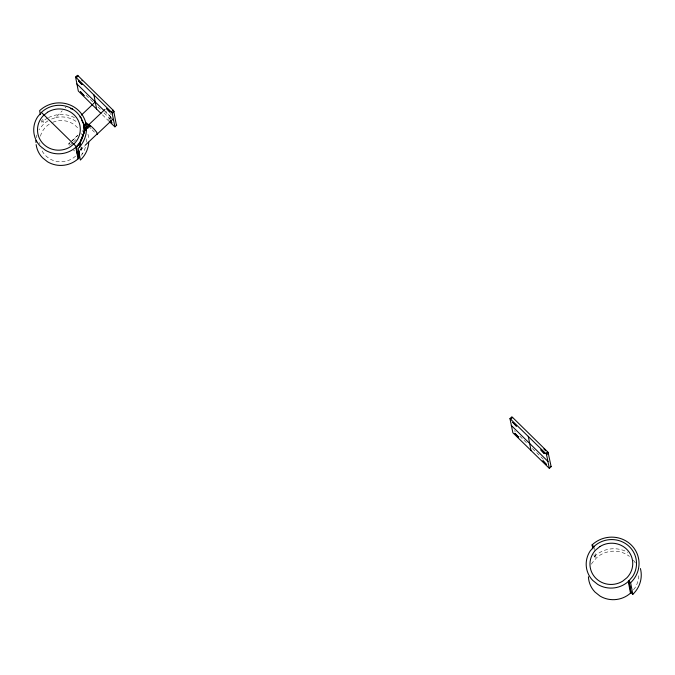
<?xml version="1.0" encoding="UTF-8"?>
<svg xmlns="http://www.w3.org/2000/svg" width="675" height="675" viewBox="0 0 675 675"><rect width="100%" height="100%" fill="white"/><g stroke="black" fill="none" stroke-linecap="round" stroke-linejoin="round"><path stroke-width="0.51" stroke-dasharray="3.38 2.53" d="M111.535 118.344C110.692 116.606 107.84 118.808 108.852 120.015M110.388 117.61L111.35 119.18M81.042 155.419L82.282 153.993A25.203 24.232 -10.8 0 0 85.793 145.581M633.496 589.68L634.736 588.254A25.203 24.232 -10.8 0 0 638.719 574.121M51.621 119.028L55.755 117.534L62.235 110.827M65.121 107.84L66.563 106.355M68.816 143.657L70.343 142.206M71.111 141.48L78.756 134.232M69.5 145.378A6.303 0.962 46.5 0 1 69.171 143.674L71.466 141.505M72.225 140.78L77.574 135.717M82.147 131.372L84.442 129.203M72.9 142.493L70.656 144.619L69.171 143.674M73.651 141.784L75.895 139.657M79.802 150.365L84.392 146.019M80.502 149.934L84.324 146.315M48.077 120.783L44.179 123.449L39.935 128.343A25.203 24.232 -10.8 0 0 38.973 129.912M108.582 119.323L109.316 119.711M519.792 436.126L527.242 443.441M532.457 448.554L543.637 459.523M593.933 554.597L594.295 556.529L596.118 558.309L594.641 550.581M104.735 111.257L111.299 117.695M86.13 95.344L92.838 101.925M98.052 107.047L100.288 109.232M104.017 112.894L110.725 119.467M102.457 114.851L109.029 121.289M515.32 431.738L514.873 431.266M514.679 431.038L514.375 430.54M593.899 546.708L594.456 549.61M80.992 147.226L82.282 153.993M42.736 119.222L43.656 124.048M41.47 120.336L41.842 122.268A27.726 26.654 -10.8 0 1 47.647 118.041M86.189 138.797A25.203 24.232 -10.8 0 1 85.953 144.678M36.256 137.658A25.203 24.232 -10.8 0 1 36.863 134.983M55.755 117.534A25.203 24.232 -10.8 0 1 77.726 122.715M48.549 117.56A27.726 26.654 -10.8 0 1 74.436 117.593M87.961 134.291A27.726 26.654 -10.8 0 1 88.746 139.219M591.435 564.173A25.203 24.232 -10.8 0 1 592.388 562.604L596.633 557.71A25.203 24.232 -10.8 0 1 629.463 556.394M633.403 560.216A25.203 24.232 -10.8 0 1 635.496 563.212M594.295 556.529A27.726 26.654 -10.8 0 1 627.784 552.336M94.466 132.157A6.303 0.962 46.5 0 1 92.197 129.938M91.108 128.731A6.303 0.962 46.5 0 1 90.146 127.567M110.734 116.741A6.303 0.962 46.5 0 1 105.654 111.113M110.109 113.442A6.303 0.962 46.5 0 1 111.198 114.649M74.579 151.006A6.303 0.962 46.5 0 1 73.457 149.951M81.532 147.015A21.423 20.596 -10.8 0 1 80.114 150.365M75.617 156.119A21.423 20.596 -10.8 0 1 41.023 148.559M39.901 144.222A21.423 20.596 -10.8 0 1 39.732 142.433M40.416 136.19A21.423 20.596 -10.8 0 1 52 122.639M52.861 122.259A21.423 20.596 -10.8 0 1 79.11 129.777M80.848 132.941A21.423 20.596 -10.8 0 1 81.489 134.62"/><path stroke-width="1.01" d="M79.262 151.268L78.621 158.347L78.038 158.887A25.203 24.232 -10.8 0 1 47.495 161.764L42.474 157.748A25.203 24.232 -10.8 0 1 36.138 144.593M79.633 147.218L80.063 142.391A25.203 24.232 -10.8 0 0 83.489 124.065C81.43 115.644 74.798 108.911 66.563 106.355A25.203 24.232 -10.8 0 0 41.96 111.847L37.716 116.741A25.203 24.232 -10.8 0 0 40.264 146.146L45.284 150.162A25.203 24.232 -10.8 0 0 75.819 147.285L80.063 142.391L84.282 131.667L80.063 142.391L80.62 145.285M100.997 113.417L78.317 91.024L75.575 77.034L112.042 112.674L114.936 126.875L109.755 122.006M77.439 152.837L79.043 151.09M75.558 77.093L77.38 75.322L77.954 75.684L113.653 110.734L116.37 124.968M509.971 418.61L546.446 454.191L549.34 468.391L512.873 432.751L509.971 418.61L511.785 416.838L512.359 417.201L548.058 452.242L551.146 466.678L550.572 466.315M79.996 143.168L84.392 132.241M84.122 131.861L89.058 124.824L90.543 125.778A6.303 0.962 46.5 0 1 95.884 131.228A6.303 0.962 46.5 0 1 96.972 133.971M79.793 156.853L78.038 158.887L75.819 147.285M628.282 581.546L632.526 576.653A25.203 24.232 -10.8 0 0 627.607 545.079A25.203 24.232 -10.8 0 0 594.422 546.109L590.178 551.002A25.203 24.232 -10.8 0 0 592.726 580.407L597.738 584.423A25.203 24.232 -10.8 0 0 628.282 581.546L630.492 593.148A25.203 24.232 -10.8 0 1 599.957 596.025L594.937 592.009A25.203 24.232 -10.8 0 1 588.414 576.737M631.015 592.549L632.829 594.329L630.619 582.727L628.805 580.947L631.015 592.549L630.492 593.148L631.083 592.608L628.864 581.006M76.376 77.608L78.182 75.895M81.346 115.13L95.251 101.959M88.703 124.807L104.971 109.384M90.543 125.778L88.231 127.963L84.442 129.203L83.489 124.065L89.691 125.153L85.75 122.69A27.726 26.654 -10.8 0 0 39.631 110.666L40.365 114.539M111.4 111.966L113.206 110.253M112.345 113.172L114.151 111.459M85.16 145.294L97.394 133.692M97.327 133.988L112.86 119.273M114.944 126.816L116.75 125.103M510.781 419.124L512.587 417.412M545.805 453.482L547.611 451.769M546.75 454.68L548.556 452.967M549.349 468.332L551.154 466.619M76.933 153.082L77.271 151.951A6.303 0.962 46.5 0 0 76.756 151.116M70.639 108.717L72.503 108.97M84.442 129.203L85.928 130.148M543.856 448.934L544.767 449.828M79.912 116.826L81.27 118.142M511.27 425.427L548.049 461.506M630.619 582.727A27.726 26.654 -10.8 0 0 631.235 544.978A27.726 26.654 -10.8 0 0 592.085 544.928L593.899 546.708M76.866 83.919L104.001 110.54M112.759 119.129L113.645 119.998M41.445 112.447L76.41 146.745L78.621 158.347L77.507 152.542M81.878 80.359L82.333 80.823M110.177 120.479L112.033 122.993L109.983 121.373M545.197 450.309L545.586 450.773M81.624 120.007L83.05 122.901M592.085 544.928L592.827 548.8M528.289 436.303L531.023 450.638M93.884 94.787L96.618 109.122M83.489 124.065L84.797 130.916M35.952 142.476A25.203 24.232 -10.8 0 1 35.961 140.366M88.754 142.197A27.726 26.654 -10.8 0 1 80.376 160.068L78.157 148.466C84.932 141.851 87.995 131.929 85.75 122.69L84.434 129.018L89.058 124.824A6.303 0.962 46.5 0 0 89.387 126.529M83.641 125.347A27.726 26.654 -10.8 0 1 85.303 127.853M640.423 568.553A27.726 26.654 -10.8 0 1 632.829 594.329M78.477 80.916L81.928 84.586L78.477 80.916M106.498 108.405L109.949 112.075L106.498 108.405M512.882 422.432L516.333 426.102L512.882 422.432M540.903 449.921L544.354 453.592L540.903 449.921M542.987 460.839L546.438 464.51L542.987 460.839M80.561 91.834L84.004 95.513L80.561 91.834M514.966 433.35L518.408 437.02L514.966 433.35M80.013 142.94L76.494 147.209L80.013 142.94M47.562 112.236L43.251 115.72A21.423 20.596 -10.8 0 0 42.382 142.914A21.423 20.596 -10.8 0 0 70.225 146.897L74.537 143.412A21.423 20.596 -10.8 0 0 75.406 116.218A21.423 20.596 -10.8 0 0 47.562 112.236M600.016 546.497L595.704 549.982A21.423 20.596 -10.8 0 0 594.835 577.176A21.423 20.596 -10.8 0 0 622.688 581.158L626.999 577.673A21.423 20.596 -10.8 0 0 627.868 550.479A21.423 20.596 -10.8 0 0 600.016 546.497"/></g></svg>
